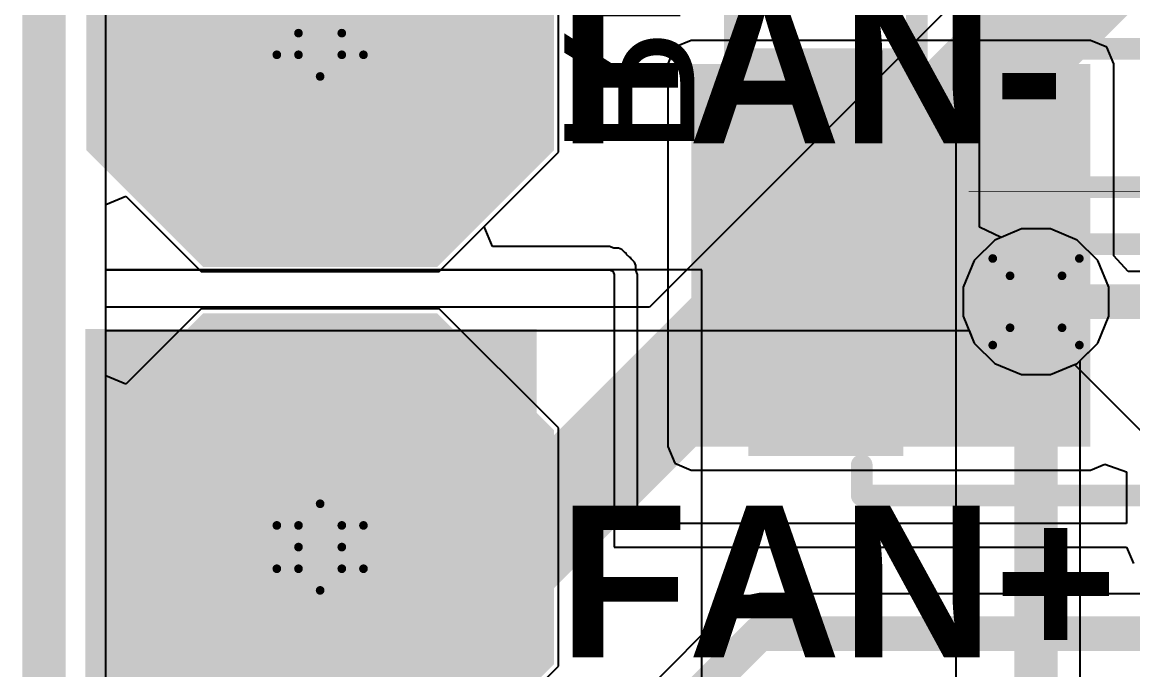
# Model space of a CAD drawing. Header units: inches. Extents: x -22 to 5433, y -13 to 5447.
# Drawn here: x -21.59 to -15.07, y 19.42 to 23.22 of the extents above; entities that cross this region are included whole.
import ezdxf

# ---------------------------------------------------------------- set-up
doc = ezdxf.new("R2010")
doc.units = ezdxf.units.IN
for name, color, linetype in [('Board_outline', 216, 'Continuous'), ('Bottom Layer', 5, 'Continuous'), ('Bottom Overlay', 54, 'Continuous'), ('Bottom Paste', 16, 'Continuous'), ('Bottom Solder', 6, 'Continuous'), ('Drill Drawing', 1, 'Continuous'), ('Ground', 16, 'Continuous'), ('Multi-Layer', 9, 'Continuous'), ('Pad Holes', 156, 'Continuous'), ('Power', 76, 'Continuous'), ('Top Layer', 1, 'Continuous'), ('Top Overlay', 2, 'Continuous'), ('Top Solder', 216, 'Continuous'), ('Via Holes', 16, 'Continuous')]:
    doc.layers.add(name, color=color, linetype=linetype)
doc.styles.add('Arial', font='', dxfattribs={"height": 0.2})
doc.styles.add('Arial_Bold', font='', dxfattribs={"height": 0.2})
doc.styles.get('Arial').set_extended_font_data('Arial')
doc.styles.get('Arial_Bold').set_extended_font_data('Arial', bold=True)

msp = doc.modelspace()

# ---------------------------------------------------------------- hatches: boundary and pattern name
at = {"layer": 'Bottom Layer'}
for points in [[(-19.2036, 24.423), (-20.4736, 24.423), (-21.1086, 23.788), (-21.1086, 22.518), (-20.4736, 21.883), (-19.2036, 21.883), (-18.5686, 22.518), (-18.5686, 23.788)], [(-17.6627, 20.7282), (-15.3226, 20.7282), (-15.3226, 22.9727), (-17.6627, 22.9727)], [(-16.429, 22.2005), (-17.318, 22.2005), (-17.318, 22.9625), (-16.429, 22.9625)], [(-15.9207, 22.3377), (-15.9207, 22.9727), (-15.4635, 22.9727), (-15.4635, 22.3377)], [(-17.2735, 21.6282), (-16.4735, 21.6282), (-16.4735, 20.7282), (-17.2735, 20.7282)], [(-19.2036, 21.4088), (-20.4736, 21.4088), (-21.1086, 20.7738), (-21.1086, 19.5038), (-20.4736, 18.8688), (-19.2036, 18.8688), (-18.5686, 19.5038), (-18.5686, 20.7738)]]:
    msp.add_hatch(color=5, dxfattribs=at).paths.add_polyline_path(points)
h = msp.add_hatch(color=5, dxfattribs=at)
edge = h.paths.add_edge_path()
edge.add_arc((-15.6413, 21.5774), 0.3, 0, 360)
at = {"layer": 'Bottom Paste'}
for points in [[(-16.429, 22.2005), (-17.318, 22.2005), (-17.318, 22.9625), (-16.429, 22.9625)], [(-15.9207, 22.3377), (-15.9207, 22.9727), (-15.4635, 22.9727), (-15.4635, 22.3377)], [(-17.2735, 21.6282), (-16.4735, 21.6282), (-16.4735, 20.7282), (-17.2735, 20.7282)]]:
    msp.add_hatch(color=16, dxfattribs=at).paths.add_polyline_path(points)
at = {"layer": 'Bottom Solder'}
for points in [[(-19.1528, 24.5246), (-20.5244, 24.5246), (-21.2102, 23.8388), (-21.2102, 22.4672), (-20.5244, 21.7814), (-19.1528, 21.7814), (-18.467, 22.4672), (-18.467, 23.8388)], [(-16.3274, 22.0989), (-17.4196, 22.0989), (-17.4196, 23.0641), (-16.3274, 23.0641)], [(-15.9757, 22.2827), (-15.9757, 23.0277), (-15.4085, 23.0277), (-15.4085, 22.2827)], [(-17.3285, 21.6832), (-16.4185, 21.6832), (-16.4185, 20.6732), (-17.3285, 20.6732)], [(-19.1528, 21.5104), (-20.5244, 21.5104), (-21.2102, 20.8246), (-21.2102, 19.453), (-20.5244, 18.7672), (-19.1528, 18.7672), (-18.467, 19.453), (-18.467, 20.8246)]]:
    msp.add_hatch(color=6, dxfattribs=at).paths.add_polyline_path(points)
at = {"layer": 'Ground'}
for points in [[(-19.2036, 24.423), (-20.4736, 24.423), (-21.1086, 23.788), (-21.1086, 22.518), (-20.4736, 21.883), (-19.2036, 21.883), (-18.5686, 22.518), (-18.5686, 23.788)], [(-19.2036, 21.4088), (-20.4736, 21.4088), (-21.1086, 20.7738), (-21.1086, 19.5038), (-20.4736, 18.8688), (-19.2036, 18.8688), (-18.5686, 19.5038), (-18.5686, 20.7738)]]:
    msp.add_hatch(color=16, dxfattribs=at).paths.add_polyline_path(points)
h = msp.add_hatch(color=16, dxfattribs=at)
edge = h.paths.add_edge_path()
edge.add_arc((-15.6413, 21.5774), 0.3, 0, 360)
at = {"layer": 'Multi-Layer'}
for points in [[(-19.2036, 24.423), (-20.4736, 24.423), (-21.1086, 23.788), (-21.1086, 22.518), (-20.4736, 21.883), (-19.2036, 21.883), (-18.5686, 22.518), (-18.5686, 23.788)], [(-19.2036, 21.4088), (-20.4736, 21.4088), (-21.1086, 20.7738), (-21.1086, 19.5038), (-20.4736, 18.8688), (-19.2036, 18.8688), (-18.5686, 19.5038), (-18.5686, 20.7738)]]:
    msp.add_hatch(color=9, dxfattribs=at).paths.add_polyline_path(points)
at = {"layer": 'Pad Holes'}
h = msp.add_hatch(color=7, dxfattribs=at)
edge = h.paths.add_edge_path()
edge.add_arc((-19.8386, 23.153), 0.508, 0, 360)
h = msp.add_hatch(color=7, dxfattribs=at)
edge = h.paths.add_edge_path()
edge.add_arc((-19.8386, 20.1388), 0.508, 0, 360)
at = {"layer": 'Power'}
for points in [[(-19.2036, 24.423), (-20.4736, 24.423), (-21.1086, 23.788), (-21.1086, 22.518), (-20.4736, 21.883), (-19.2036, 21.883), (-18.5686, 22.518), (-18.5686, 23.788)], [(-19.2036, 21.4088), (-20.4736, 21.4088), (-21.1086, 20.7738), (-21.1086, 19.5038), (-20.4736, 18.8688), (-19.2036, 18.8688), (-18.5686, 19.5038), (-18.5686, 20.7738)]]:
    msp.add_hatch(color=76, dxfattribs=at).paths.add_polyline_path(points)
h = msp.add_hatch(color=76, dxfattribs=at)
edge = h.paths.add_edge_path()
edge.add_arc((-15.6413, 21.5774), 0.3, 0, 360)
at = {"layer": 'Top Layer'}
for points in [[(-19.2036, 24.423), (-20.4736, 24.423), (-21.1086, 23.788), (-21.1086, 22.518), (-20.4736, 21.883), (-19.2036, 21.883), (-18.5686, 22.518), (-18.5686, 23.788)], [(-21.2161, 17.1996), (-18.5686, 17.1996), (-18.5686, 21.417), (-21.2161, 21.417)], [(-19.2036, 21.4088), (-20.4736, 21.4088), (-21.1086, 20.7738), (-21.1086, 19.5038), (-20.4736, 18.8688), (-19.2036, 18.8688), (-18.5686, 19.5038), (-18.5686, 20.7738)]]:
    msp.add_hatch(color=1, dxfattribs=at).paths.add_polyline_path(points)
h = msp.add_hatch(color=1, dxfattribs=at)
edge = h.paths.add_edge_path()
edge.add_arc((-15.6413, 21.5774), 0.3, 0, 360)
at = {"layer": 'Top Solder'}
for points in [[(-19.1528, 24.5246), (-20.5244, 24.5246), (-21.2102, 23.8388), (-21.2102, 22.4672), (-20.5244, 21.7814), (-19.1528, 21.7814), (-18.467, 22.4672), (-18.467, 23.8388)], [(-19.1528, 21.5104), (-20.5244, 21.5104), (-21.2102, 20.8246), (-21.2102, 19.453), (-20.5244, 18.7672), (-19.1528, 18.7672), (-18.467, 19.453), (-18.467, 20.8246)]]:
    msp.add_hatch(color=216, dxfattribs=at).paths.add_polyline_path(points)
at = {"layer": 'Via Holes'}
h = msp.add_hatch(color=7, dxfattribs=at)
edge = h.paths.add_edge_path()
edge.add_arc((-15.6413, 21.5774), 0.15, 0, 360)

# ---------------------------------------------------------------- linework, layer by layer
at = {"layer": 'Board_outline'}
msp.add_lwpolyline([(-21.4584, -2.0049, 0.254, 0.254, 0), (-21.4584, 32.9924, 0.254, 0.254, 0)], format="xyseb", dxfattribs=at)
msp.add_lwpolyline([(-21.4584, -2.0049, 0.254, 0.254, 0), (-21.4584, 32.9924, 0.254, 0.254, 0)], format="xyseb", dxfattribs=at)
at = {"layer": 'Bottom Layer'}
for p, q in [((-18.4416, 22.4545), (-18.4416, 23.8515)), ((-17.7599, 23.0699), (-17.8002, 22.9727)), ((-17.6627, 23.1102), (-17.7599, 23.0699)), ((-15.3226, 23.1102), (-17.6627, 23.1102)), ((-15.2254, 23.0699), (-15.3226, 23.1102)), ((-15.1852, 22.9727), (-15.2254, 23.0699)), ((-17.8002, 22.9727), (-17.8002, 20.7282)), ((-15.1852, 21.8472), (-15.1852, 22.9727)), ((-18.8769, 22.0192), (-18.4416, 22.4545)), ((-18.8283, 21.9019), (-18.8769, 22.0192)), ((-18.1424, 21.9019), (-18.8283, 21.9019)), ((-18.1171, 21.8914), (-18.1424, 21.9019)), ((-18.0898, 21.8914), (-18.1171, 21.8914)), ((-18.0704, 21.8834), (-18.0898, 21.8914)), ((-18.0511, 21.8641), (-18.0704, 21.8834)), ((-18.0704, 21.8834), (-18.0704, 21.8834)), ((-18.0704, 21.8834), (-18.0704, 21.8834)), ((-18.0452, 21.8617), (-18.0511, 21.8641)), ((-18.0427, 21.8557), (-18.0452, 21.8617)), ((-18.0238, 21.8368), (-18.0427, 21.8557)), ((-18.0178, 21.8343), (-18.0238, 21.8368)), ((-18.0154, 21.8284), (-18.0178, 21.8343)), ((-17.996, 21.809), (-18.0154, 21.8284)), ((-15.1005, 21.7552), (-15.1852, 21.8472)), ((-21.0958, 18.8688), (-21.0958, 21.7644)), ((-21.0958, 21.7644), (-20.5456, 21.7644)), ((-20.5456, 21.7644), (-20.5371, 21.756)), ((-20.5371, 21.756), (-19.1401, 21.756)), ((-19.1401, 21.756), (-19.1317, 21.7644)), ((-19.1317, 21.7644), (-18.1424, 21.7644)), ((-18.1424, 21.7644), (-18.123, 21.7564)), ((-18.123, 21.7564), (-18.115, 21.7371)), ((-17.988, 21.7897), (-17.996, 21.809)), ((-17.996, 21.809), (-17.996, 21.809)), ((-17.996, 21.809), (-17.996, 21.809)), ((-17.988, 21.7624), (-17.988, 21.7897)), ((-17.9776, 21.7371), (-17.988, 21.7624)), ((-14.9988, 21.7552), (-15.1005, 21.7552)), ((-18.115, 21.7371), (-18.115, 20.1388)), ((-17.9776, 20.2763), (-17.9776, 21.7371)), ((-17.8002, 20.7282), (-17.7599, 20.631)), ((-17.7599, 20.631), (-17.6627, 20.5908)), ((-17.6627, 20.5908), (-15.3226, 20.5908)), ((-15.3226, 20.5908), (-15.238, 20.6258)), ((-15.238, 20.6258), (-15.111, 20.5795)), ((-15.111, 20.5795), (-15.111, 20.2763)), ((-15.111, 20.2763), (-17.9776, 20.2763)), ((-18.115, 20.1388), (-15.111, 20.1388)), ((-15.111, 20.1388), (-15.0707, 20.0416))]:
    msp.add_line(p, q, dxfattribs=at)
at = {"layer": 'Bottom Overlay'}
for points in [[(-17.4069, 22.1243, 0.127, 0.127, 0), (-17.4069, 24.5627, 0.127, 0.127, 0)], [(-16.3401, 22.1243, 0.127, 0.127, 0), (-16.3401, 24.5627, 0.127, 0.127, 0)], [(-16.0096, 23.0616, 0.127, 0.127, 0), (-14.4348, 23.0616, 0.127, 0.127, 0)], [(-16.0096, 22.2488, 0.127, 0.127, 0), (-16.0096, 23.0616, 0.127, 0.127, 0)], [(-16.0096, 22.2488, 0.127, 0.127, 0), (-14.4348, 22.2488, 0.127, 0.127, 0)], [(-16.035, 22.2234, 0.00323, 0.00323, 0), (-14.4094, 22.2234, 0.00323, 0.00323, 0)], [(-17.4069, 22.1243, 0.127, 0.127, 0), (-16.3401, 22.1243, 0.127, 0.127, 0)], [(-16.6633, 21.737, 0.127, 0.127, 0), (-16.6633, 21.9148, 0.127, 0.127, 0)], [(-16.6633, 21.9148, 0.127, 0.127, 0), (-14.8091, 21.9148, 0.127, 0.127, 0)], [(-16.6633, 20.4416, 0.127, 0.127, 0), (-16.6633, 20.6194, 0.127, 0.127, 0)], [(-16.6633, 20.4416, 0.127, 0.127, 0), (-14.8091, 20.4416, 0.127, 0.127, 0)]]:
    msp.add_lwpolyline(points, format="xyseb", dxfattribs=at)
for points in [[(-16.0414, 23.0616, 0.0635, 0.0635, 1), (-15.9779, 23.0616, 0.0635, 0.0635, 1)], [(-16.0414, 23.0616, 0.0635, 0.0635, 1), (-15.9779, 23.0616, 0.0635, 0.0635, 1)], [(-16.0414, 22.2488, 0.0635, 0.0635, 1), (-15.9779, 22.2488, 0.0635, 0.0635, 1)], [(-16.0414, 22.2488, 0.0635, 0.0635, 1), (-15.9779, 22.2488, 0.0635, 0.0635, 1)], [(-16.0358, 22.2234, 0.00161, 0.00161, 1), (-16.0342, 22.2234, 0.00161, 0.00161, 1)], [(-17.4387, 22.1243, 0.0635, 0.0635, 1), (-17.3752, 22.1243, 0.0635, 0.0635, 1)], [(-17.4387, 22.1243, 0.0635, 0.0635, 1), (-17.3752, 22.1243, 0.0635, 0.0635, 1)], [(-16.3719, 22.1243, 0.0635, 0.0635, 1), (-16.3084, 22.1243, 0.0635, 0.0635, 1)], [(-16.3719, 22.1243, 0.0635, 0.0635, 1), (-16.3084, 22.1243, 0.0635, 0.0635, 1)], [(-16.6951, 21.9148, 0.0635, 0.0635, 1), (-16.6316, 21.9148, 0.0635, 0.0635, 1)], [(-16.6951, 21.9148, 0.0635, 0.0635, 1), (-16.6316, 21.9148, 0.0635, 0.0635, 1)], [(-16.6951, 21.737, 0.0635, 0.0635, 1), (-16.6316, 21.737, 0.0635, 0.0635, 1)], [(-16.6951, 20.6194, 0.0635, 0.0635, 1), (-16.6316, 20.6194, 0.0635, 0.0635, 1)], [(-16.6951, 20.4416, 0.0635, 0.0635, 1), (-16.6316, 20.4416, 0.0635, 0.0635, 1)], [(-16.6951, 20.4416, 0.0635, 0.0635, 1), (-16.6316, 20.4416, 0.0635, 0.0635, 1)]]:
    msp.add_lwpolyline(points, format="xyseb", close=True, dxfattribs=at)
at = {"layer": 'Drill Drawing'}
for points in [[(-20.0926, 23.28, 0.0508, 0.0508, 0), (-19.9656, 23.153, 0.0508, 0.0508, 0)], [(-19.7116, 23.153, 0.0508, 0.0508, 0), (-19.5846, 23.28, 0.0508, 0.0508, 0)], [(-20.0926, 23.026, 0.0508, 0.0508, 0), (-19.9656, 23.153, 0.0508, 0.0508, 0)], [(-19.7116, 23.153, 0.0508, 0.0508, 0), (-19.5846, 23.026, 0.0508, 0.0508, 0)], [(-20.0926, 23.026, 0.0508, 0.0508, 0), (-19.9656, 23.026, 0.0508, 0.0508, 0)], [(-19.9656, 23.026, 0.0508, 0.0508, 0), (-19.8386, 22.899, 0.0508, 0.0508, 0)], [(-19.8386, 22.899, 0.0508, 0.0508, 0), (-19.7116, 23.026, 0.0508, 0.0508, 0)], [(-19.7116, 23.026, 0.0508, 0.0508, 0), (-19.5846, 23.026, 0.0508, 0.0508, 0)], [(-15.8953, 21.8314, 0.0508, 0.0508, 0), (-15.3873, 21.8314, 0.0508, 0.0508, 0)], [(-15.8953, 21.3234, 0.0508, 0.0508, 0), (-15.8953, 21.8314, 0.0508, 0.0508, 0)], [(-15.3873, 21.3234, 0.0508, 0.0508, 0), (-15.3873, 21.8314, 0.0508, 0.0508, 0)], [(-15.7937, 21.7298, 0.0508, 0.0508, 0), (-15.4889, 21.7298, 0.0508, 0.0508, 0)], [(-15.7937, 21.425, 0.0508, 0.0508, 0), (-15.7937, 21.7298, 0.0508, 0.0508, 0)], [(-15.4889, 21.425, 0.0508, 0.0508, 0), (-15.4889, 21.7298, 0.0508, 0.0508, 0)], [(-15.7937, 21.425, 0.0508, 0.0508, 0), (-15.4889, 21.425, 0.0508, 0.0508, 0)], [(-15.8953, 21.3234, 0.0508, 0.0508, 0), (-15.3873, 21.3234, 0.0508, 0.0508, 0)], [(-19.9656, 20.2658, 0.0508, 0.0508, 0), (-19.8386, 20.3928, 0.0508, 0.0508, 0)], [(-19.8386, 20.3928, 0.0508, 0.0508, 0), (-19.7116, 20.2658, 0.0508, 0.0508, 0)], [(-20.0926, 20.2658, 0.0508, 0.0508, 0), (-19.9656, 20.1388, 0.0508, 0.0508, 0)], [(-20.0926, 20.2658, 0.0508, 0.0508, 0), (-19.9656, 20.2658, 0.0508, 0.0508, 0)], [(-19.7116, 20.2658, 0.0508, 0.0508, 0), (-19.5846, 20.2658, 0.0508, 0.0508, 0)], [(-19.7116, 20.1388, 0.0508, 0.0508, 0), (-19.5846, 20.2658, 0.0508, 0.0508, 0)], [(-20.0926, 20.0118, 0.0508, 0.0508, 0), (-19.9656, 20.1388, 0.0508, 0.0508, 0)], [(-19.7116, 20.1388, 0.0508, 0.0508, 0), (-19.5846, 20.0118, 0.0508, 0.0508, 0)], [(-20.0926, 20.0118, 0.0508, 0.0508, 0), (-19.9656, 20.0118, 0.0508, 0.0508, 0)], [(-19.9656, 20.0118, 0.0508, 0.0508, 0), (-19.8386, 19.8848, 0.0508, 0.0508, 0)], [(-19.8386, 19.8848, 0.0508, 0.0508, 0), (-19.7116, 20.0118, 0.0508, 0.0508, 0)], [(-19.7116, 20.0118, 0.0508, 0.0508, 0), (-19.5846, 20.0118, 0.0508, 0.0508, 0)]]:
    msp.add_lwpolyline(points, format="xyseb", dxfattribs=at)
for points in [[(-19.9783, 23.153, 0.0254, 0.0254, 1), (-19.9529, 23.153, 0.0254, 0.0254, 1)], [(-19.9783, 23.153, 0.0254, 0.0254, 1), (-19.9529, 23.153, 0.0254, 0.0254, 1)], [(-19.7243, 23.153, 0.0254, 0.0254, 1), (-19.6989, 23.153, 0.0254, 0.0254, 1)], [(-19.7243, 23.153, 0.0254, 0.0254, 1), (-19.6989, 23.153, 0.0254, 0.0254, 1)], [(-20.1053, 23.026, 0.0254, 0.0254, 1), (-20.0799, 23.026, 0.0254, 0.0254, 1)], [(-20.1053, 23.026, 0.0254, 0.0254, 1), (-20.0799, 23.026, 0.0254, 0.0254, 1)], [(-19.9783, 23.026, 0.0254, 0.0254, 1), (-19.9529, 23.026, 0.0254, 0.0254, 1)], [(-19.9783, 23.026, 0.0254, 0.0254, 1), (-19.9529, 23.026, 0.0254, 0.0254, 1)], [(-19.7243, 23.026, 0.0254, 0.0254, 1), (-19.6989, 23.026, 0.0254, 0.0254, 1)], [(-19.7243, 23.026, 0.0254, 0.0254, 1), (-19.6989, 23.026, 0.0254, 0.0254, 1)], [(-19.5973, 23.026, 0.0254, 0.0254, 1), (-19.5719, 23.026, 0.0254, 0.0254, 1)], [(-19.5973, 23.026, 0.0254, 0.0254, 1), (-19.5719, 23.026, 0.0254, 0.0254, 1)], [(-19.8513, 22.899, 0.0254, 0.0254, 1), (-19.8259, 22.899, 0.0254, 0.0254, 1)], [(-19.8513, 22.899, 0.0254, 0.0254, 1), (-19.8259, 22.899, 0.0254, 0.0254, 1)], [(-15.908, 21.8314, 0.0254, 0.0254, 1), (-15.8826, 21.8314, 0.0254, 0.0254, 1)], [(-15.908, 21.8314, 0.0254, 0.0254, 1), (-15.8826, 21.8314, 0.0254, 0.0254, 1)], [(-15.4, 21.8314, 0.0254, 0.0254, 1), (-15.3746, 21.8314, 0.0254, 0.0254, 1)], [(-15.4, 21.8314, 0.0254, 0.0254, 1), (-15.3746, 21.8314, 0.0254, 0.0254, 1)], [(-15.8064, 21.7298, 0.0254, 0.0254, 1), (-15.781, 21.7298, 0.0254, 0.0254, 1)], [(-15.8064, 21.7298, 0.0254, 0.0254, 1), (-15.781, 21.7298, 0.0254, 0.0254, 1)], [(-15.5016, 21.7298, 0.0254, 0.0254, 1), (-15.4762, 21.7298, 0.0254, 0.0254, 1)], [(-15.5016, 21.7298, 0.0254, 0.0254, 1), (-15.4762, 21.7298, 0.0254, 0.0254, 1)], [(-15.8064, 21.425, 0.0254, 0.0254, 1), (-15.781, 21.425, 0.0254, 0.0254, 1)], [(-15.8064, 21.425, 0.0254, 0.0254, 1), (-15.781, 21.425, 0.0254, 0.0254, 1)], [(-15.5016, 21.425, 0.0254, 0.0254, 1), (-15.4762, 21.425, 0.0254, 0.0254, 1)], [(-15.5016, 21.425, 0.0254, 0.0254, 1), (-15.4762, 21.425, 0.0254, 0.0254, 1)], [(-15.908, 21.3234, 0.0254, 0.0254, 1), (-15.8826, 21.3234, 0.0254, 0.0254, 1)], [(-15.908, 21.3234, 0.0254, 0.0254, 1), (-15.8826, 21.3234, 0.0254, 0.0254, 1)], [(-15.4, 21.3234, 0.0254, 0.0254, 1), (-15.3746, 21.3234, 0.0254, 0.0254, 1)], [(-15.4, 21.3234, 0.0254, 0.0254, 1), (-15.3746, 21.3234, 0.0254, 0.0254, 1)], [(-19.8513, 20.3928, 0.0254, 0.0254, 1), (-19.8259, 20.3928, 0.0254, 0.0254, 1)], [(-19.8513, 20.3928, 0.0254, 0.0254, 1), (-19.8259, 20.3928, 0.0254, 0.0254, 1)], [(-20.1053, 20.2658, 0.0254, 0.0254, 1), (-20.0799, 20.2658, 0.0254, 0.0254, 1)], [(-20.1053, 20.2658, 0.0254, 0.0254, 1), (-20.0799, 20.2658, 0.0254, 0.0254, 1)], [(-19.9783, 20.2658, 0.0254, 0.0254, 1), (-19.9529, 20.2658, 0.0254, 0.0254, 1)], [(-19.9783, 20.2658, 0.0254, 0.0254, 1), (-19.9529, 20.2658, 0.0254, 0.0254, 1)], [(-19.7243, 20.2658, 0.0254, 0.0254, 1), (-19.6989, 20.2658, 0.0254, 0.0254, 1)], [(-19.7243, 20.2658, 0.0254, 0.0254, 1), (-19.6989, 20.2658, 0.0254, 0.0254, 1)], [(-19.5973, 20.2658, 0.0254, 0.0254, 1), (-19.5719, 20.2658, 0.0254, 0.0254, 1)], [(-19.5973, 20.2658, 0.0254, 0.0254, 1), (-19.5719, 20.2658, 0.0254, 0.0254, 1)], [(-19.9783, 20.1388, 0.0254, 0.0254, 1), (-19.9529, 20.1388, 0.0254, 0.0254, 1)], [(-19.9783, 20.1388, 0.0254, 0.0254, 1), (-19.9529, 20.1388, 0.0254, 0.0254, 1)], [(-19.7243, 20.1388, 0.0254, 0.0254, 1), (-19.6989, 20.1388, 0.0254, 0.0254, 1)], [(-19.7243, 20.1388, 0.0254, 0.0254, 1), (-19.6989, 20.1388, 0.0254, 0.0254, 1)], [(-20.1053, 20.0118, 0.0254, 0.0254, 1), (-20.0799, 20.0118, 0.0254, 0.0254, 1)], [(-20.1053, 20.0118, 0.0254, 0.0254, 1), (-20.0799, 20.0118, 0.0254, 0.0254, 1)], [(-19.9783, 20.0118, 0.0254, 0.0254, 1), (-19.9529, 20.0118, 0.0254, 0.0254, 1)], [(-19.9783, 20.0118, 0.0254, 0.0254, 1), (-19.9529, 20.0118, 0.0254, 0.0254, 1)], [(-19.7243, 20.0118, 0.0254, 0.0254, 1), (-19.6989, 20.0118, 0.0254, 0.0254, 1)], [(-19.7243, 20.0118, 0.0254, 0.0254, 1), (-19.6989, 20.0118, 0.0254, 0.0254, 1)], [(-19.5973, 20.0118, 0.0254, 0.0254, 1), (-19.5719, 20.0118, 0.0254, 0.0254, 1)], [(-19.5973, 20.0118, 0.0254, 0.0254, 1), (-19.5719, 20.0118, 0.0254, 0.0254, 1)], [(-19.8513, 19.8848, 0.0254, 0.0254, 1), (-19.8259, 19.8848, 0.0254, 0.0254, 1)], [(-19.8513, 19.8848, 0.0254, 0.0254, 1), (-19.8259, 19.8848, 0.0254, 0.0254, 1)]]:
    msp.add_lwpolyline(points, format="xyseb", close=True, dxfattribs=at)
at = {"layer": 'Ground'}
for p, q in [((-18.4416, 22.4545), (-18.4416, 23.8515)), ((-19.1401, 21.756), (-18.4416, 22.4545)), ((-21.0958, 22.1488), (-20.9785, 22.1974)), ((-21.0958, 21.1431), (-21.0958, 22.1488)), ((-20.9785, 22.1974), (-20.5371, 21.756)), ((-15.7263, 22.0044), (-15.8832, 21.9394)), ((-15.5564, 22.0044), (-15.7263, 22.0044)), ((-15.3995, 21.9394), (-15.5564, 22.0044)), ((-15.8832, 21.9394), (-16.0033, 21.8193)), ((-15.2793, 21.8193), (-15.3995, 21.9394)), ((-16.0033, 21.8193), (-16.0683, 21.6624)), ((-15.2143, 21.6624), (-15.2793, 21.8193)), ((-20.5371, 21.756), (-19.1401, 21.756)), ((-16.0683, 21.6624), (-16.0683, 21.4925)), ((-15.2143, 21.4925), (-15.2143, 21.6624)), ((-20.5371, 21.5358), (-20.9785, 21.0945)), ((-19.1401, 21.5358), (-20.5371, 21.5358)), ((-18.4416, 20.8373), (-19.1401, 21.5358)), ((-16.0683, 21.4925), (-16.0033, 21.3356)), ((-15.2793, 21.3356), (-15.2143, 21.4925)), ((-16.0033, 21.3356), (-15.8832, 21.2154)), ((-15.3995, 21.2154), (-15.2793, 21.3356)), ((-15.8832, 21.2154), (-15.7263, 21.1504)), ((-15.5564, 21.1504), (-15.3995, 21.2154)), ((-20.9785, 21.0945), (-21.0958, 21.1431)), ((-15.7263, 21.1504), (-15.5564, 21.1504)), ((-18.4416, 19.4403), (-18.4416, 20.8373)), ((-19.1401, 18.7418), (-18.4416, 19.4403))]:
    msp.add_line(p, q, dxfattribs=at)
at = {"layer": 'Power'}
for p, q in [((-13.204, 26.2505), (-17.9082, 21.5463)), ((-18.4416, 22.4545), (-18.4416, 23.8515)), ((-19.1401, 21.756), (-18.4416, 22.4545)), ((-21.0958, 22.1488), (-20.9785, 22.1974)), ((-21.0958, 21.5463), (-21.0958, 22.1488)), ((-20.9785, 22.1974), (-20.5371, 21.756)), ((-20.5371, 21.756), (-19.1401, 21.756)), ((-17.9082, 21.5463), (-21.0958, 21.5463)), ((-21.0958, 12.5673), (-21.0958, 21.4088)), ((-21.0958, 21.4088), (-16.0337, 21.4088)), ((-16.0337, 21.4088), (-16.0033, 21.3356)), ((-16.0033, 21.3356), (-15.8832, 21.2154)), ((-15.8832, 21.2154), (-15.7263, 21.1504)), ((-15.5564, 21.1504), (-15.4149, 21.2091)), ((-15.4149, 21.2091), (-14.9523, 20.7465)), ((-15.7263, 21.1504), (-15.5564, 21.1504)), ((-17.2641, 19.8639), (-17.3533, 19.8462)), ((-14.3871, 19.8639), (-17.2641, 19.8639)), ((-17.4289, 19.7957), (-18.0213, 19.2033)), ((-17.3533, 19.8462), (-17.4289, 19.7957))]:
    msp.add_line(p, q, dxfattribs=at)
for points in [[(-18.6747, 20.1388, 0.635, 0.635, 0), (-12.8835, 25.93, 0.635, 0.635, 0)], [(-15.6413, 21.5774, 0.2032, 0.2032, 0), (20.7722, 21.5774, 0.2032, 0.2032, 0)], [(-19.8386, 20.1388, 0.635, 0.635, 0), (-18.6747, 20.1388, 0.635, 0.635, 0)], [(-18.115, 18.7799, 0.2032, 0.2032, 0), (-17.2641, 19.6308, 0.2032, 0.2032, 0)], [(-17.2641, 19.6308, 0.2032, 0.2032, 0), (21.1165, 19.6308, 0.2032, 0.2032, 0)]]:
    msp.add_lwpolyline(points, format="xyseb", dxfattribs=at)
for points in [[(-15.6921, 21.5774, 0.1016, 0.1016, 1), (-15.5905, 21.5774, 0.1016, 0.1016, 1)], [(-19.9974, 20.1388, 0.3175, 0.3175, 1), (-19.6799, 20.1388, 0.3175, 0.3175, 1)], [(-18.8335, 20.1388, 0.3175, 0.3175, 1), (-18.516, 20.1388, 0.3175, 0.3175, 1)], [(-18.8335, 20.1388, 0.3175, 0.3175, 1), (-18.516, 20.1388, 0.3175, 0.3175, 1)], [(-17.3149, 19.6308, 0.1016, 0.1016, 1), (-17.2133, 19.6308, 0.1016, 0.1016, 1)], [(-17.3149, 19.6308, 0.1016, 0.1016, 1), (-17.2133, 19.6308, 0.1016, 0.1016, 1)]]:
    msp.add_lwpolyline(points, format="xyseb", close=True, dxfattribs=at)
at = {"layer": 'Top Layer'}
for p, q in [((-21.0958, 21.7644), (-21.0958, 24.7362)), ((-16.1109, 23.9062), (-16.1109, 15.7954)), ((-15.9735, 22.0151), (-15.9735, 23.6028)), ((-15.8465, 21.9546), (-15.9735, 22.0151)), ((-15.7263, 22.0044), (-15.8465, 21.9546)), ((-15.5564, 22.0044), (-15.7263, 22.0044)), ((-15.3995, 21.9394), (-15.5564, 22.0044)), ((-15.2793, 21.8193), (-15.3995, 21.9394)), ((-15.2143, 21.6624), (-15.2793, 21.8193)), ((-17.6009, 21.7644), (-21.0958, 21.7644)), ((-17.6009, 15.847), (-17.6009, 21.7644)), ((-15.2143, 21.4925), (-15.2143, 21.6624)), ((-15.2793, 21.3356), (-15.2143, 21.4925)), ((-15.3824, 21.2325), (-15.2793, 21.3356)), ((-15.3824, 16.8426), (-15.3824, 21.2325))]:
    msp.add_line(p, q, dxfattribs=at)
msp.add_lwpolyline([(-15.6413, 16.7353, 0.254, 0.254, 0), (-15.6413, 21.5774, 0.254, 0.254, 0)], format="xyseb", dxfattribs=at)
msp.add_lwpolyline([(-15.7048, 21.5774, 0.127, 0.127, 1), (-15.5778, 21.5774, 0.127, 0.127, 1)], format="xyseb", close=True, dxfattribs=at)

# ---------------------------------------------------------------- texts
at = {"layer": 'Bottom Overlay', "style": 'Arial', "text_generation_flag": 2}
msp.add_text('R36', height=0.762, rotation=270, dxfattribs=at).set_placement((-18.4067, 22.4327))
at = {"layer": 'Top Overlay', "style": 'Arial_Bold'}
for s, p in [('FAN-', (-18.4404, 22.5071)), ('FAN+', (-18.4404, 19.493))]:
    msp.add_text(s, height=0.889, rotation=360, dxfattribs=at).set_placement(p)

doc.saveas('drawing.dxf')
